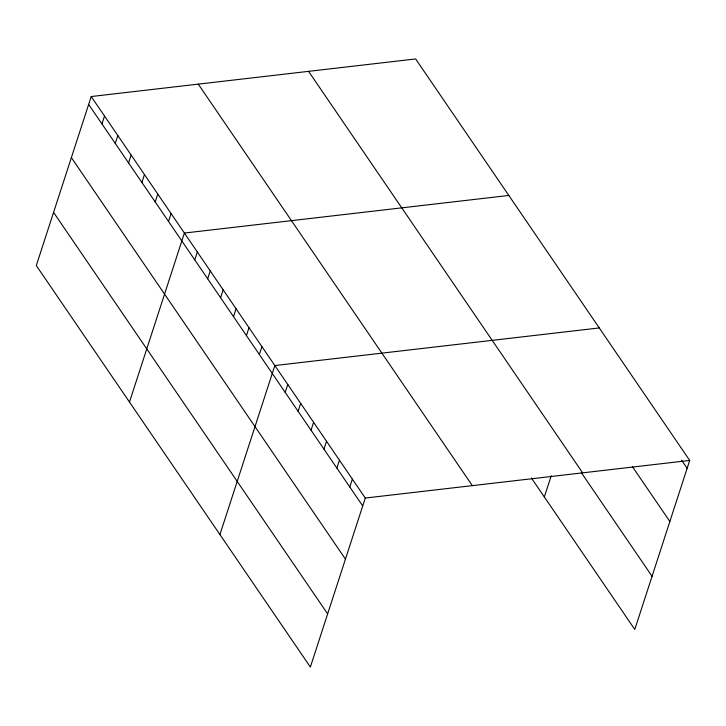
<?xml version="1.0" encoding="UTF-8"?>
<svg xmlns="http://www.w3.org/2000/svg" width="726" height="726" viewBox="0 0 726 726"><rect width="100%" height="100%" fill="white"/><g stroke="black" fill="none" stroke-linecap="round" stroke-linejoin="round"><path stroke-width="1.09" d="M91.213 96.54L36.3 265.562L310.365 667.058L365.287 498.045L91.213 96.54L415.635 58.942L689.7 460.438L634.787 629.46L531.423 478.035M101.967 123.937L104.526 116.042M115.28 143.439L117.839 135.544M128.584 162.942L131.152 155.046M141.897 182.444L144.465 174.549M155.21 201.946L157.778 194.051M168.523 221.448L171.091 213.553M129.482 402.068L184.404 233.055L508.817 195.448M194.759 259.872L197.318 251.976M207.672 278.802L210.241 270.907M220.595 297.733L223.163 289.837M233.518 316.654L236.077 308.768M246.441 335.584L249 327.689M259.354 354.515L261.923 346.62M219.924 534.563L274.845 365.55L599.259 327.943M285.2 392.367L287.759 384.471M298.114 411.297L300.682 403.402M311.037 430.228L313.605 422.332M323.959 449.149L326.528 441.263M336.882 468.079L339.441 460.184M349.796 487.01L352.364 479.115M544.337 496.965L551.252 475.693M365.287 498.045L689.7 460.438M681.596 460.22L687.132 468.334M632.328 466.528L669.862 521.504M308.577 71.348L582.642 472.853M581.308 472.635L652.057 576.29M198.271 84.134L472.345 485.63M88.654 104.435L362.719 505.94M71.375 157.606L345.44 559.111M53.579 212.391L327.644 613.887"/></g></svg>
